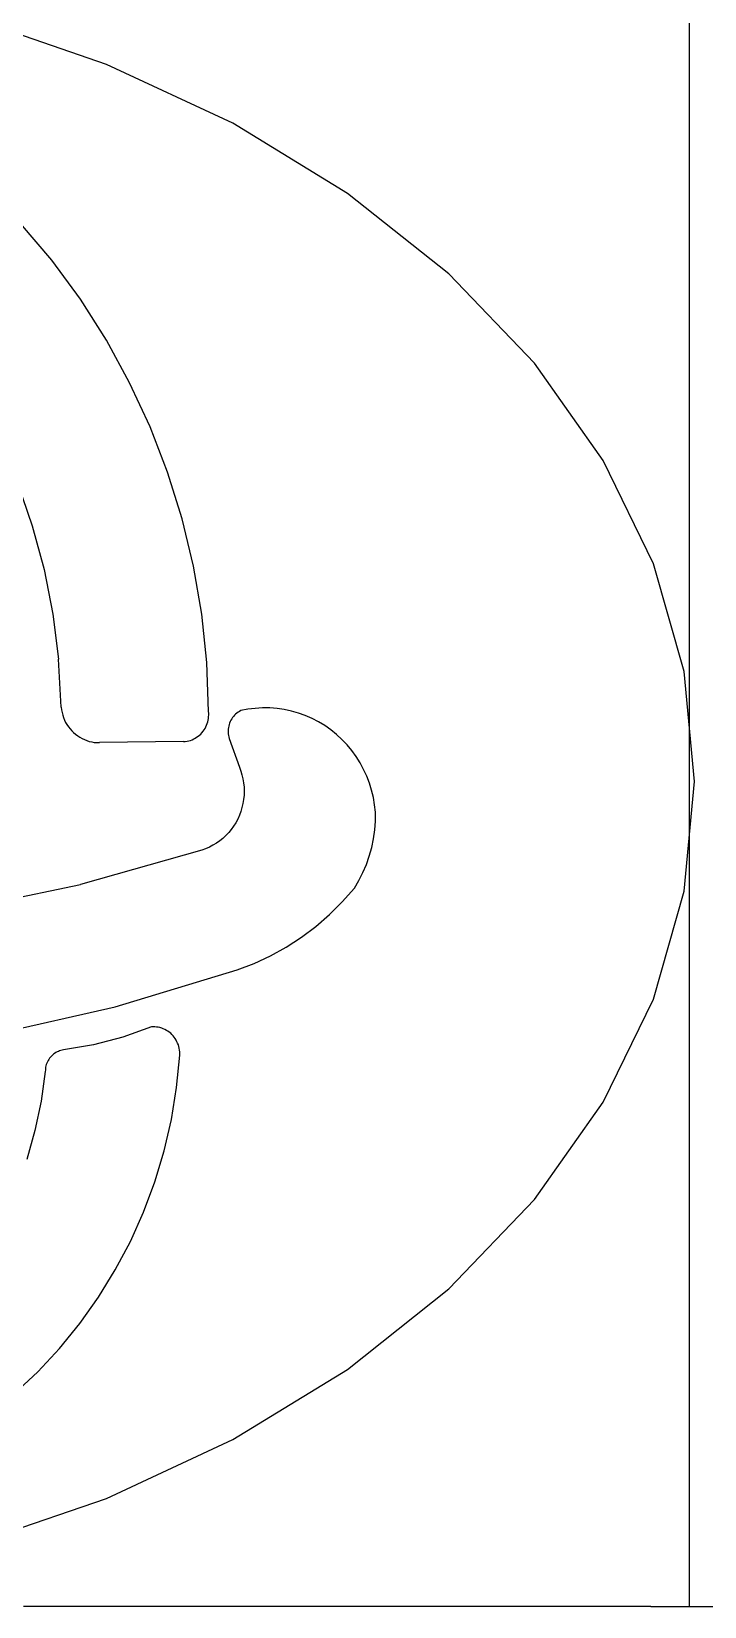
# Model space of a CAD drawing. Extents: x 396092 to 455492, y 17293 to 132793.
# Drawn here: x 408095.4 to 408152.5, y 46245.8 to 46379.4 of the extents above; entities that cross this region are included whole.
import ezdxf

# ---------------------------------------------------------------- set-up
doc = ezdxf.new("R2010")
doc.units = 0
doc.header["$LTSCALE"] = 1000
doc.header["$MEASUREMENT"] = 0
doc.layers.add('MU', color=34, linetype='Continuous')

msp = doc.modelspace()

# ---------------------------------------------------------------- linework, layer by layer
at = {"layer": 'MU', "color": 37}
for p, q in [((408101.76, 46376.59), (408090.23, 46380.56)), ((408112.48, 46371.6), (408101.76, 46376.59)), ((408122.21, 46365.64), (408112.48, 46371.6)), ((408130.79, 46358.82), (408122.21, 46365.64)), ((408097.11, 46359.97), (408094.47, 46363.1)), ((408099.54, 46356.66), (408097.11, 46359.97)), ((408138.06, 46351.23), (408130.79, 46358.82)), ((408101.75, 46353.19), (408099.54, 46356.66)), ((408103.72, 46349.58), (408101.75, 46353.19)), ((408143.89, 46342.99), (408138.06, 46351.23)), ((408105.46, 46345.84), (408103.72, 46349.58)), ((408106.94, 46341.99), (408105.46, 46345.84)), ((408148.15, 46334.22), (408143.89, 46342.99)), ((408094.21, 46341.08), (408095.46, 46337.44)), ((408108.17, 46338.05), (408106.94, 46341.99)), ((408095.46, 46337.44), (408096.46, 46333.73)), ((408109.13, 46334.03), (408108.17, 46338.05)), ((408096.46, 46333.73), (408097.2, 46329.94)), ((408109.83, 46329.95), (408109.13, 46334.03)), ((408150.76, 46325.09), (408148.15, 46334.22)), ((408097.2, 46329.94), (408097.68, 46326.12)), ((408110.26, 46325.84), (408109.83, 46329.95)), ((408097.91, 46322.05), (408097.68, 46326.12)), ((408110.41, 46321.7), (408110.26, 46325.84)), ((408151.63, 46315.76), (408150.76, 46325.09)), ((408097.91, 46322.05), (408097.94, 46321.83)), ((408097.94, 46321.83), (408097.98, 46321.61)), ((408097.98, 46321.61), (408098.04, 46321.39)), ((408098.04, 46321.39), (408098.11, 46321.18)), ((408098.11, 46321.18), (408098.19, 46320.97)), ((408110.38, 46320.96), (408110.41, 46321.1)), ((408110.43, 46321.55), (408110.41, 46321.7)), ((408110.41, 46321.1), (408110.42, 46321.25)), ((408110.42, 46321.25), (408110.43, 46321.4)), ((408110.43, 46321.4), (408110.43, 46321.55)), ((408112.38, 46321.06), (408112.31, 46320.95)), ((408112.45, 46321.17), (408112.38, 46321.06)), ((408112.53, 46321.28), (408112.45, 46321.17)), ((408112.62, 46321.37), (408112.53, 46321.28)), ((408112.71, 46321.47), (408112.62, 46321.37)), ((408112.81, 46321.55), (408112.71, 46321.47)), ((408112.92, 46321.63), (408112.81, 46321.55)), ((408113.03, 46321.7), (408112.92, 46321.63)), ((408113.14, 46321.77), (408113.03, 46321.7)), ((408113.75, 46321.89), (408113.14, 46321.77)), ((408114.36, 46321.96), (408113.75, 46321.89)), ((408114.98, 46322), (408114.36, 46321.96)), ((408115.6, 46321.99), (408114.98, 46322)), ((408116.22, 46321.95), (408115.6, 46321.99)), ((408116.83, 46321.86), (408116.22, 46321.95)), ((408117.44, 46321.73), (408116.83, 46321.86)), ((408118.04, 46321.56), (408117.44, 46321.73)), ((408118.62, 46321.35), (408118.04, 46321.56)), ((408119.19, 46321.1), (408118.62, 46321.35)), ((408119.74, 46320.81), (408119.19, 46321.1)), ((408098.19, 46320.97), (408098.29, 46320.77)), ((408098.29, 46320.77), (408098.4, 46320.58)), ((408098.4, 46320.58), (408098.52, 46320.4)), ((408098.52, 46320.4), (408098.66, 46320.22)), ((408098.66, 46320.22), (408098.81, 46320.06)), ((408098.81, 46320.06), (408098.96, 46319.9)), ((408098.96, 46319.9), (408099.13, 46319.76)), ((408099.13, 46319.76), (408099.31, 46319.62)), ((408109.64, 46319.68), (408109.75, 46319.78)), ((408109.75, 46319.78), (408109.85, 46319.89)), ((408109.85, 46319.89), (408109.95, 46320.01)), ((408109.95, 46320.01), (408110.04, 46320.13)), ((408110.04, 46320.13), (408110.12, 46320.26)), ((408110.12, 46320.26), (408110.19, 46320.39)), ((408110.19, 46320.39), (408110.25, 46320.52)), ((408110.25, 46320.52), (408110.3, 46320.66)), ((408110.3, 46320.66), (408110.35, 46320.81)), ((408110.35, 46320.81), (408110.38, 46320.96)), ((408112.08, 46320.19), (408112.07, 46320.06)), ((408112.07, 46320.06), (408112.07, 46319.93)), ((408112.07, 46319.93), (408112.08, 46319.79)), ((408112.1, 46320.32), (408112.08, 46320.19)), ((408112.08, 46319.79), (408112.1, 46319.66)), ((408112.13, 46320.45), (408112.1, 46320.32)), ((408112.16, 46320.58), (408112.13, 46320.45)), ((408112.2, 46320.71), (408112.16, 46320.58)), ((408112.25, 46320.83), (408112.2, 46320.71)), ((408112.31, 46320.95), (408112.25, 46320.83)), ((408120.28, 46320.49), (408119.74, 46320.81)), ((408120.79, 46320.13), (408120.28, 46320.49)), ((408121.27, 46319.73), (408120.79, 46320.13)), ((408121.73, 46319.31), (408121.27, 46319.73)), ((408099.31, 46319.62), (408099.49, 46319.5)), ((408099.49, 46319.5), (408099.68, 46319.4)), ((408099.68, 46319.4), (408099.88, 46319.31)), ((408099.88, 46319.31), (408100.09, 46319.23)), ((408100.09, 46319.23), (408100.29, 46319.16)), ((408100.29, 46319.16), (408100.51, 46319.11)), ((408100.51, 46319.11), (408100.72, 46319.07)), ((408100.72, 46319.07), (408100.94, 46319.05)), ((408100.94, 46319.05), (408101.16, 46319.05)), ((408108.29, 46319.14), (408101.16, 46319.05)), ((408108.29, 46319.14), (408108.44, 46319.15)), ((408108.44, 46319.15), (408108.59, 46319.17)), ((408108.59, 46319.17), (408108.73, 46319.2)), ((408108.73, 46319.2), (408108.87, 46319.24)), ((408108.87, 46319.24), (408109.01, 46319.3)), ((408109.01, 46319.3), (408109.15, 46319.36)), ((408109.15, 46319.36), (408109.28, 46319.42)), ((408109.28, 46319.42), (408109.4, 46319.5)), ((408109.4, 46319.5), (408109.53, 46319.59)), ((408109.53, 46319.59), (408109.64, 46319.68)), ((408112.1, 46319.66), (408112.12, 46319.53)), ((408112.12, 46319.53), (408112.16, 46319.4)), ((408112.16, 46319.4), (408113.03, 46316.97)), ((408121.73, 46319.31), (408122.16, 46318.86)), ((408122.56, 46318.37), (408122.16, 46318.86)), ((408122.93, 46317.87), (408122.56, 46318.37)), ((408123.27, 46317.33), (408122.93, 46317.87)), ((408123.57, 46316.78), (408123.27, 46317.33)), ((408113.03, 46316.97), (408113.15, 46316.64)), ((408113.15, 46316.64), (408113.25, 46316.31)), ((408113.25, 46316.31), (408113.33, 46315.97)), ((408113.33, 46315.97), (408113.39, 46315.63)), ((408123.83, 46316.21), (408123.57, 46316.78)), ((408124.06, 46315.62), (408123.83, 46316.21)), ((408150.76, 46306.44), (408151.63, 46315.76)), ((408113.39, 46315.63), (408113.42, 46315.28)), ((408113.42, 46314.58), (408113.39, 46314.23)), ((408113.42, 46315.28), (408113.43, 46314.93)), ((408113.43, 46314.93), (408113.42, 46314.58)), ((408124.25, 46315.02), (408124.06, 46315.62)), ((408124.4, 46314.4), (408124.25, 46315.02)), ((408124.5, 46313.78), (408124.4, 46314.4)), ((408113.15, 46313.21), (408113.03, 46312.89)), ((408113.25, 46313.55), (408113.15, 46313.21)), ((408113.33, 46313.89), (408113.25, 46313.55)), ((408113.39, 46314.23), (408113.33, 46313.89)), ((408124.57, 46313.15), (408124.5, 46313.78)), ((408124.57, 46312.39), (408124.57, 46313.15)), ((408112.34, 46311.69), (408112.12, 46311.42)), ((408112.54, 46311.97), (408112.34, 46311.69)), ((408112.72, 46312.26), (408112.54, 46311.97)), ((408112.89, 46312.57), (408112.72, 46312.26)), ((408113.03, 46312.89), (408112.89, 46312.57)), ((408124.52, 46311.64), (408124.57, 46312.39)), ((408111.08, 46310.51), (408110.78, 46310.34)), ((408111.36, 46310.71), (408111.08, 46310.51)), ((408111.62, 46310.93), (408111.36, 46310.71)), ((408111.88, 46311.17), (408111.62, 46310.93)), ((408112.12, 46311.42), (408111.88, 46311.17)), ((408124.26, 46310.15), (408124.41, 46310.89)), ((408124.41, 46310.89), (408124.52, 46311.64)), ((408109.84, 46309.92), (408099.55, 46307.01)), ((408110.16, 46310.04), (408109.84, 46309.92)), ((408110.48, 46310.18), (408110.16, 46310.04)), ((408110.78, 46310.34), (408110.48, 46310.18)), ((408123.8, 46308.71), (408124.05, 46309.42)), ((408124.05, 46309.42), (408124.26, 46310.15)), ((408123.16, 46307.35), (408123.51, 46308.02)), ((408123.51, 46308.02), (408123.8, 46308.71)), ((408089.09, 46304.84), (408099.55, 46307.01)), ((408121.76, 46305.55), (408122.78, 46306.7)), ((408122.78, 46306.7), (408123.16, 46307.35)), ((408148.15, 46297.3), (408150.76, 46306.44)), ((408120.67, 46304.46), (408121.76, 46305.55)), ((408119.51, 46303.46), (408120.67, 46304.46)), ((408117, 46301.7), (408118.29, 46302.54)), ((408118.29, 46302.54), (408119.51, 46303.46)), ((408115.66, 46300.96), (408117, 46301.7)), ((408102.49, 46296.63), (408112.85, 46299.78)), ((408112.85, 46299.78), (408114.28, 46300.32)), ((408114.28, 46300.32), (408115.66, 46300.96)), ((408143.89, 46288.54), (408148.15, 46297.3)), ((408091.94, 46294.26), (408102.49, 46296.63)), ((408105.57, 46294.93), (408103.14, 46294.06)), ((408105.71, 46294.94), (408105.57, 46294.93)), ((408105.86, 46294.94), (408105.71, 46294.94)), ((408106.01, 46294.92), (408105.86, 46294.94)), ((408106.15, 46294.9), (408106.01, 46294.92)), ((408106.29, 46294.87), (408106.15, 46294.9)), ((408106.44, 46294.83), (408106.29, 46294.87)), ((408106.57, 46294.77), (408106.44, 46294.83)), ((408106.71, 46294.71), (408106.57, 46294.77)), ((408106.84, 46294.64), (408106.71, 46294.71)), ((408106.96, 46294.57), (408106.84, 46294.64)), ((408107.08, 46294.48), (408106.96, 46294.57)), ((408107.2, 46294.39), (408107.08, 46294.48)), ((408107.3, 46294.29), (408107.2, 46294.39)), ((408098.12, 46292.98), (408098, 46292.96)), ((408100.66, 46293.41), (408098.12, 46292.98)), ((408103.14, 46294.06), (408100.66, 46293.41)), ((408107.4, 46294.18), (408107.3, 46294.29)), ((408107.5, 46294.06), (408107.4, 46294.18)), ((408107.58, 46293.94), (408107.5, 46294.06)), ((408107.66, 46293.82), (408107.58, 46293.94)), ((408107.73, 46293.68), (408107.66, 46293.82)), ((408107.79, 46293.55), (408107.73, 46293.68)), ((408107.85, 46293.41), (408107.79, 46293.55)), ((408107.89, 46293.27), (408107.85, 46293.41)), ((408107.93, 46293.12), (408107.89, 46293.27)), ((408107.95, 46292.97), (408107.93, 46293.12)), ((408107.97, 46292.82), (408107.95, 46292.97)), ((408096.65, 46291.74), (408096.62, 46291.63)), ((408096.69, 46291.86), (408096.65, 46291.74)), ((408096.74, 46291.97), (408096.69, 46291.86)), ((408096.8, 46292.07), (408096.74, 46291.97)), ((408096.86, 46292.18), (408096.8, 46292.07)), ((408096.93, 46292.27), (408096.86, 46292.18)), ((408097, 46292.37), (408096.93, 46292.27)), ((408097.08, 46292.46), (408097, 46292.37)), ((408097.17, 46292.54), (408097.08, 46292.46)), ((408097.26, 46292.62), (408097.17, 46292.54)), ((408097.35, 46292.69), (408097.26, 46292.62)), ((408097.45, 46292.75), (408097.35, 46292.69)), ((408097.56, 46292.81), (408097.45, 46292.75)), ((408097.67, 46292.85), (408097.56, 46292.81)), ((408097.78, 46292.9), (408097.67, 46292.85)), ((408097.89, 46292.93), (408097.78, 46292.9)), ((408098, 46292.96), (408097.89, 46292.93)), ((408107.7, 46289.79), (408107.97, 46292.53)), ((408107.97, 46292.68), (408107.97, 46292.82)), ((408107.97, 46292.53), (408107.97, 46292.68)), ((408096.56, 46291.15), (408096.2, 46288.63)), ((408096.57, 46291.27), (408096.56, 46291.15)), ((408096.58, 46291.39), (408096.57, 46291.27)), ((408096.59, 46291.51), (408096.58, 46291.39)), ((408096.62, 46291.63), (408096.59, 46291.51)), ((408107.26, 46287.09), (408107.7, 46289.79)), ((408096.2, 46288.63), (408095.68, 46286.14)), ((408138.06, 46280.29), (408143.89, 46288.54)), ((408106.64, 46284.42), (408107.26, 46287.09)), ((408095.68, 46286.14), (408094.99, 46283.68)), ((408105.86, 46281.79), (408106.64, 46284.42)), ((408104.9, 46279.23), (408105.86, 46281.79)), ((408130.79, 46272.7), (408138.06, 46280.29)), ((408103.78, 46276.73), (408104.9, 46279.23)), ((408102.5, 46274.32), (408103.78, 46276.73)), ((408101.07, 46272), (408102.5, 46274.32)), ((408099.49, 46269.77), (408101.07, 46272)), ((408122.21, 46265.88), (408130.79, 46272.7)), ((408097.77, 46267.66), (408099.49, 46269.77)), ((408095.92, 46265.68), (408097.77, 46267.66)), ((408093.94, 46263.82), (408095.92, 46265.68)), ((408112.48, 46259.93), (408122.21, 46265.88)), ((408101.76, 46254.93), (408112.48, 46259.93)), ((408090.23, 46250.97), (408101.76, 46254.93)), ((408147.92, 46245.76), (408094.7, 46245.76)), ((408147.92, 46245.76), (408167.7, 46245.76))]:
    msp.add_line(p, q, dxfattribs=at)
msp.add_lwpolyline([(408151.2, 46245.76), (408151.2, 46385.76)], dxfattribs=at)

doc.saveas('drawing.dxf')
